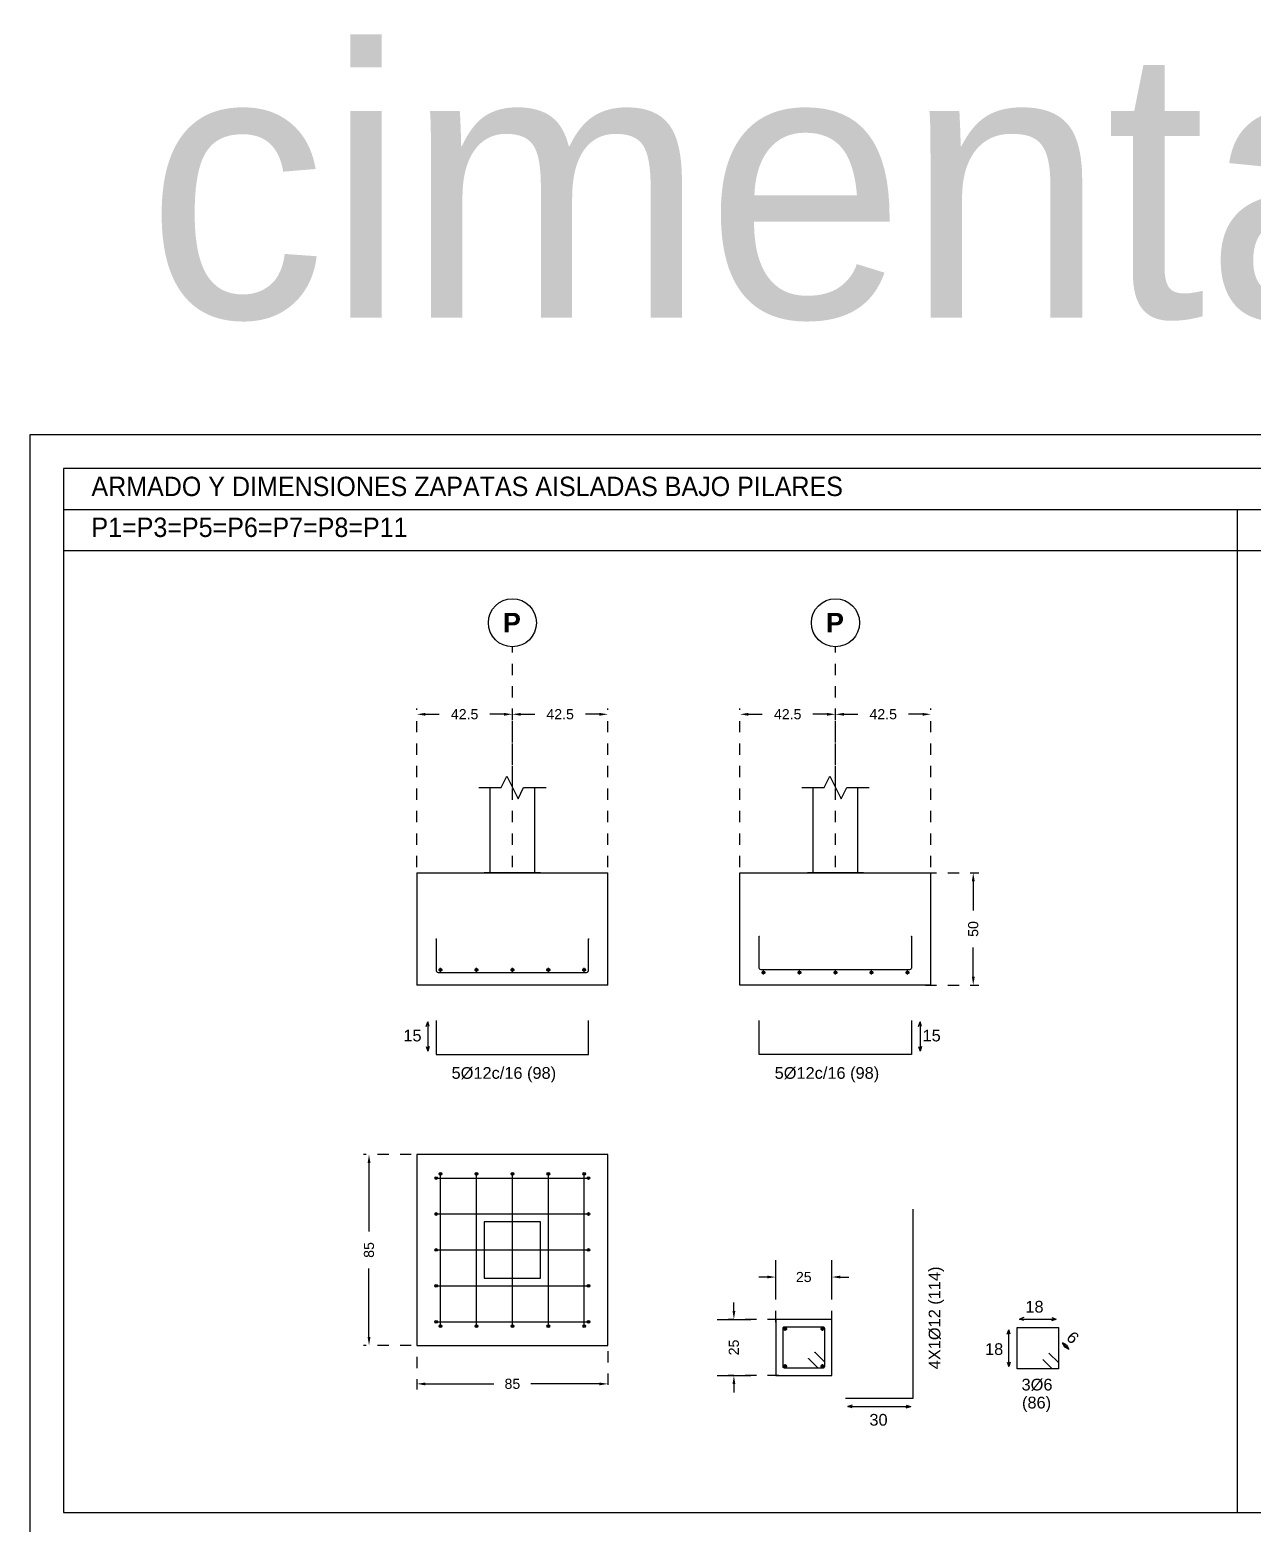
# Model space of a CAD drawing. Extents: x 2455 to 9764, y -806 to 181.
# Drawn here: x 4713.3 to 4724.18, y -397.41 to -384.13 of the extents above; entities that cross this region are included whole.
import ezdxf
from ezdxf.enums import TextEntityAlignment as Align

# ---------------------------------------------------------------- set-up
doc = ezdxf.new("R2010")
doc.units = 0
doc.header["$LTSCALE"] = 0.2
doc.header["$MEASUREMENT"] = 0
doc.linetypes.add('CYPE_PUNTO', pattern=[0.075, 0, -0.075])
doc.linetypes.add('PUNTOS2', pattern=[0.125, 0, -0.125])
for name, color, linetype in [('01_borde', 4, 'CONTINUOUS'), ('01_cajetín', 7, 'CONTINUOUS'), ('01_cotas', 4, 'CONTINUOUS'), ('01_MONO inst', 254, 'CONTINUOUS'), ('01_texto cartela', 4, 'CONTINUOUS'), ('CIM_COTAS', 2, 'CONTINUOUS'), ('CIM_DIB_ARMADOS', 4, 'CONTINUOUS'), ('CIM_GEOMETRIA', 2, 'CONTINUOUS'), ('CYPECABECERA', 2, 'CONTINUOUS'), ('WL', 7, 'CONTINUOUS')]:
    doc.layers.add(name, color=color, linetype=linetype)
doc.layers.add('01_cartela', color=6, linetype='CONTINUOUS', plot=False)
doc.styles.add('Century Gothic_6', font='', dxfattribs={"height": 11})
doc.styles.add('Estilo1', font='swissel.ttf')
doc.styles.add('NIEVES2', font='sanss___.ttf')
doc.styles.add('NIEVES3', font='swisseb.ttf')
doc.styles.add('ROMANS', font='romans')
doc.styles.get('Century Gothic_6').set_extended_font_data('Century Gothic')
doc.dimstyles.new('DECIMAL-50', dxfattribs={"dimtxt": 0.08, "dimasz": 0.15, "dimexe": 0.05, "dimexo": 0.05, "dimgap": 0.09, "dimtad": 0, "dimzin": 0, "dimdsep": 46, "dimtxsty": 'ROMANS', "dimblk": 'DOTSMALL', "dimcen": 0.09, "dimclrt": 7, "dimadec": 0, "dimazin": 0, "dimtfac": 1.38, "dimtix": 1, "dimtofl": 0, "dimtmove": 2, "dimatfit": 3, "dimldrblk": 'OBLIQUE', "dimfxl": 1, "dimtolj": 1, "dimtzin": 0, "dimarcsym": 0})

# ---------------------------------------------------------------- blocks, each defined once
blk = doc.blocks.new('*D375')
at = {"layer": '01_cotas', "color": 0, "lineweight": -2, "transparency": 16777216}
for p, q in [((4719.864, -395.221), (4719.789, -395.221)), ((4720.514, -395.221), (4720.589, -395.221))]:
    blk.add_line(p, q, dxfattribs=at)
at = {"layer": '01_cotas', "color": 0, "linetype": 'PUNTOS2', "lineweight": -2, "transparency": 16777216}
for p, q in [((4719.939, -395.621), (4719.939, -395.171)), ((4720.439, -395.621), (4720.439, -395.171))]:
    blk.add_line(p, q, dxfattribs=at)
at = {"layer": '01_cotas', "color": 0, "transparency": 16777216}
for points in [[(4719.864, -395.208), (4719.864, -395.233), (4719.939, -395.221)], [(4720.514, -395.208), (4720.514, -395.233), (4720.439, -395.221)]]:
    blk.add_solid(points, dxfattribs=at)
at = {"layer": '01_cotas', "color": 5, "transparency": 16777216, "insert": (4720.189, -395.221), "char_height": 0.09, "attachment_point": 5, "style": 'Estilo1'}
blk.add_mtext('\\A1;25', dxfattribs=at)
blk = doc.blocks.new('*D376')
at = {"layer": '01_cotas', "color": 0, "lineweight": -2, "transparency": 16777216}
for p, q in [((4719.567, -395.522), (4719.567, -395.447)), ((4719.567, -396.172), (4719.567, -396.247))]:
    blk.add_line(p, q, dxfattribs=at)
at = {"layer": '01_cotas', "color": 0, "linetype": 'PUNTOS2', "lineweight": -2, "transparency": 16777216}
for p, q in [((4719.967, -395.597), (4719.517, -395.597)), ((4719.967, -396.097), (4719.517, -396.097))]:
    blk.add_line(p, q, dxfattribs=at)
at = {"layer": '01_cotas', "color": 0, "transparency": 16777216}
for points in [[(4719.555, -395.522), (4719.58, -395.522), (4719.567, -395.597)], [(4719.555, -396.172), (4719.58, -396.172), (4719.567, -396.097)]]:
    blk.add_solid(points, dxfattribs=at)
at = {"layer": '01_cotas', "color": 5, "transparency": 16777216, "insert": (4719.567, -395.847), "char_height": 0.09, "attachment_point": 5, "rotation": 90, "style": 'Estilo1'}
blk.add_mtext('\\A1;25', dxfattribs=at)
blk = doc.blocks.new('*D377')
at = {"layer": '01_cotas', "color": 0, "linetype": 'PUNTOS2', "lineweight": -2, "transparency": 16777216}
for p, q in [((4716.696, -394.13), (4716.27, -394.13)), ((4716.696, -395.83), (4716.27, -395.83))]:
    blk.add_line(p, q, dxfattribs=at)
at = {"layer": '01_cotas', "color": 0, "lineweight": -2, "transparency": 16777216}
for p, q in [((4716.32, -394.205), (4716.32, -394.816)), ((4716.32, -395.755), (4716.32, -395.145))]:
    blk.add_line(p, q, dxfattribs=at)
at = {"layer": '01_cotas', "color": 0, "transparency": 16777216}
for points in [[(4716.308, -394.205), (4716.333, -394.205), (4716.32, -394.13)], [(4716.308, -395.755), (4716.333, -395.755), (4716.32, -395.83)]]:
    blk.add_solid(points, dxfattribs=at)
at = {"layer": '01_cotas', "color": 5, "transparency": 16777216, "insert": (4716.32, -394.98), "char_height": 0.09, "attachment_point": 5, "rotation": 90, "style": 'Estilo1'}
blk.add_mtext('\\A1;85', dxfattribs=at)
blk = doc.blocks.new('*D378')
at = {"layer": '01_cotas', "color": 0, "linetype": 'PUNTOS2', "lineweight": -2, "transparency": 16777216}
for p, q in [((4716.746, -395.93), (4716.746, -396.221)), ((4718.446, -395.88), (4718.446, -396.221))]:
    blk.add_line(p, q, dxfattribs=at)
at = {"layer": '01_cotas', "color": 0, "lineweight": -2, "transparency": 16777216}
for p, q in [((4716.821, -396.171), (4717.431, -396.171)), ((4718.371, -396.171), (4717.76, -396.171))]:
    blk.add_line(p, q, dxfattribs=at)
at = {"layer": '01_cotas', "color": 0, "transparency": 16777216}
for points in [[(4716.821, -396.159), (4716.821, -396.184), (4716.746, -396.171)], [(4718.371, -396.159), (4718.371, -396.184), (4718.446, -396.171)]]:
    blk.add_solid(points, dxfattribs=at)
at = {"layer": '01_cotas', "color": 5, "transparency": 16777216, "insert": (4717.596, -396.171), "char_height": 0.09, "width": 0.00915, "attachment_point": 5, "style": 'Estilo1'}
blk.add_mtext('\\A1;85', dxfattribs=at)
blk = doc.blocks.new('*D379')
at = {"layer": '01_cotas', "color": 0, "linetype": 'PUNTOS2', "lineweight": -2, "transparency": 16777216}
for p, q in [((4721.271, -391.625), (4721.747, -391.625)), ((4721.271, -392.625), (4721.747, -392.625))]:
    blk.add_line(p, q, dxfattribs=at)
at = {"layer": '01_cotas', "color": 0, "lineweight": -2, "transparency": 16777216}
for p, q in [((4721.697, -391.7), (4721.697, -391.96)), ((4721.697, -392.55), (4721.697, -392.289))]:
    blk.add_line(p, q, dxfattribs=at)
at = {"layer": '01_cotas', "color": 0, "transparency": 16777216}
for points in [[(4721.685, -391.7), (4721.71, -391.7), (4721.697, -391.625)], [(4721.685, -392.55), (4721.71, -392.55), (4721.697, -392.625)]]:
    blk.add_solid(points, dxfattribs=at)
at = {"layer": '01_cotas', "color": 5, "transparency": 16777216, "insert": (4721.697, -392.125), "char_height": 0.09, "attachment_point": 5, "rotation": 90, "style": 'Estilo1'}
blk.add_mtext('\\A1;50', dxfattribs=at)
blk = doc.blocks.new('*D380')
at = {"layer": '01_cotas', "color": 0, "linetype": 'PUNTOS2', "lineweight": -2, "transparency": 16777216}
for p, q in [((4716.746, -391.575), (4716.746, -390.165)), ((4717.596, -391.575), (4717.596, -390.165))]:
    blk.add_line(p, q, dxfattribs=at)
at = {"layer": '01_cotas', "color": 0, "lineweight": -2, "transparency": 16777216}
for p, q in [((4716.821, -390.215), (4716.945, -390.215)), ((4717.521, -390.215), (4717.396, -390.215))]:
    blk.add_line(p, q, dxfattribs=at)
at = {"layer": '01_cotas', "color": 0, "transparency": 16777216}
for points in [[(4716.821, -390.203), (4716.821, -390.228), (4716.746, -390.215)], [(4717.521, -390.203), (4717.521, -390.228), (4717.596, -390.215)]]:
    blk.add_solid(points, dxfattribs=at)
at = {"layer": '01_cotas', "color": 5, "transparency": 16777216, "insert": (4717.171, -390.215), "char_height": 0.09, "attachment_point": 5, "style": 'Estilo1'}
blk.add_mtext('\\A1;42.5', dxfattribs=at)
blk = doc.blocks.new('*D381')
at = {"layer": '01_cotas', "color": 0, "linetype": 'PUNTOS2', "lineweight": -2, "transparency": 16777216}
for p, q in [((4717.596, -391.575), (4717.596, -390.165)), ((4718.446, -391.575), (4718.446, -390.165))]:
    blk.add_line(p, q, dxfattribs=at)
at = {"layer": '01_cotas', "color": 0, "lineweight": -2, "transparency": 16777216}
for p, q in [((4717.671, -390.215), (4717.795, -390.215)), ((4718.371, -390.215), (4718.246, -390.215))]:
    blk.add_line(p, q, dxfattribs=at)
at = {"layer": '01_cotas', "color": 0, "transparency": 16777216}
for points in [[(4717.671, -390.203), (4717.671, -390.228), (4717.596, -390.215)], [(4718.371, -390.203), (4718.371, -390.228), (4718.446, -390.215)]]:
    blk.add_solid(points, dxfattribs=at)
at = {"layer": '01_cotas', "color": 5, "transparency": 16777216, "insert": (4718.021, -390.215), "char_height": 0.09, "attachment_point": 5, "style": 'Estilo1'}
blk.add_mtext('\\A1;42.5', dxfattribs=at)
blk = doc.blocks.new('*D382')
at = {"layer": '01_cotas', "color": 0, "linetype": 'PUNTOS2', "lineweight": -2, "transparency": 16777216}
for p, q in [((4719.621, -391.575), (4719.621, -390.165)), ((4720.471, -391.575), (4720.471, -390.165))]:
    blk.add_line(p, q, dxfattribs=at)
at = {"layer": '01_cotas', "color": 0, "lineweight": -2, "transparency": 16777216}
for p, q in [((4719.696, -390.215), (4719.82, -390.215)), ((4720.396, -390.215), (4720.271, -390.215))]:
    blk.add_line(p, q, dxfattribs=at)
at = {"layer": '01_cotas', "color": 0, "transparency": 16777216}
for points in [[(4719.696, -390.203), (4719.696, -390.228), (4719.621, -390.215)], [(4720.396, -390.203), (4720.396, -390.228), (4720.471, -390.215)]]:
    blk.add_solid(points, dxfattribs=at)
at = {"layer": '01_cotas', "color": 5, "transparency": 16777216, "insert": (4720.046, -390.215), "char_height": 0.09, "attachment_point": 5, "style": 'Estilo1'}
blk.add_mtext('\\A1;42.5', dxfattribs=at)
blk = doc.blocks.new('*D383')
at = {"layer": '01_cotas', "color": 0, "linetype": 'PUNTOS2', "lineweight": -2, "transparency": 16777216}
for p, q in [((4720.471, -391.575), (4720.471, -390.165)), ((4721.321, -391.575), (4721.321, -390.165))]:
    blk.add_line(p, q, dxfattribs=at)
at = {"layer": '01_cotas', "color": 0, "lineweight": -2, "transparency": 16777216}
for p, q in [((4720.546, -390.215), (4720.67, -390.215)), ((4721.246, -390.215), (4721.121, -390.215))]:
    blk.add_line(p, q, dxfattribs=at)
at = {"layer": '01_cotas', "color": 0, "transparency": 16777216}
for points in [[(4720.546, -390.203), (4720.546, -390.228), (4720.471, -390.215)], [(4721.246, -390.203), (4721.246, -390.228), (4721.321, -390.215)]]:
    blk.add_solid(points, dxfattribs=at)
at = {"layer": '01_cotas', "color": 5, "transparency": 16777216, "insert": (4720.896, -390.215), "char_height": 0.09, "attachment_point": 5, "style": 'Estilo1'}
blk.add_mtext('\\A1;42.5', dxfattribs=at)

msp = doc.modelspace()

# ---------------------------------------------------------------- hatches: boundary and pattern name
at = {"layer": 'CIM_DIB_ARMADOS'}
h = msp.add_hatch(color=256, dxfattribs=at)
edge = h.paths.add_edge_path()
edge.add_arc((4716.918, -392.213), 0.0016, 0, 360)
h = msp.add_hatch(color=256, dxfattribs=at)
edge = h.paths.add_edge_path()
edge.add_arc((4718.274, -392.213), 0.0016, 0, 360)
h = msp.add_hatch(color=256, dxfattribs=at)
edge = h.paths.add_edge_path()
edge.add_arc((4719.793, -392.189), 0.0016, 0, 360)
h = msp.add_hatch(color=256, dxfattribs=at)
edge = h.paths.add_edge_path()
edge.add_arc((4721.149, -392.189), 0.0016, 0, 360)
h = msp.add_hatch(color=256, dxfattribs=at)
edge = h.paths.add_edge_path()
edge.add_arc((4716.918, -394.34), 0.0016, 0, 360)
h = msp.add_hatch(color=256, dxfattribs=at)
edge = h.paths.add_edge_path()
edge.add_arc((4716.956, -394.302), 0.0016, 0, 360)
h = msp.add_hatch(color=256, dxfattribs=at)
edge = h.paths.add_edge_path()
edge.add_arc((4717.276, -394.302), 0.0016, 0, 360)
h = msp.add_hatch(color=256, dxfattribs=at)
edge = h.paths.add_edge_path()
edge.add_arc((4717.596, -394.302), 0.0016, 0, 360)
h = msp.add_hatch(color=256, dxfattribs=at)
edge = h.paths.add_edge_path()
edge.add_arc((4717.916, -394.302), 0.0016, 0, 360)
h = msp.add_hatch(color=256, dxfattribs=at)
edge = h.paths.add_edge_path()
edge.add_arc((4718.236, -394.302), 0.0016, 0, 360)
h = msp.add_hatch(color=256, dxfattribs=at)
edge = h.paths.add_edge_path()
edge.add_arc((4718.274, -394.34), 0.0016, 0, 360)
h = msp.add_hatch(color=256, dxfattribs=at)
edge = h.paths.add_edge_path()
edge.add_arc((4716.918, -394.66), 0.0016, 0, 360)
h = msp.add_hatch(color=256, dxfattribs=at)
edge = h.paths.add_edge_path()
edge.add_arc((4718.274, -394.66), 0.0016, 0, 360)
h = msp.add_hatch(color=256, dxfattribs=at)
edge = h.paths.add_edge_path()
edge.add_arc((4716.918, -394.98), 0.0016, 0, 360)
h = msp.add_hatch(color=256, dxfattribs=at)
edge = h.paths.add_edge_path()
edge.add_arc((4718.274, -394.98), 0.0016, 0, 360)
h = msp.add_hatch(color=256, dxfattribs=at)
edge = h.paths.add_edge_path()
edge.add_arc((4716.918, -395.3), 0.0016, 0, 360)
h = msp.add_hatch(color=256, dxfattribs=at)
edge = h.paths.add_edge_path()
edge.add_arc((4718.274, -395.3), 0.0016, 0, 360)
h = msp.add_hatch(color=256, dxfattribs=at)
edge = h.paths.add_edge_path()
edge.add_arc((4716.918, -395.62), 0.0016, 0, 360)
h = msp.add_hatch(color=256, dxfattribs=at)
edge = h.paths.add_edge_path()
edge.add_arc((4716.956, -395.658), 0.0016, 0, 360)
h = msp.add_hatch(color=256, dxfattribs=at)
edge = h.paths.add_edge_path()
edge.add_arc((4717.276, -395.658), 0.0016, 0, 360)
h = msp.add_hatch(color=256, dxfattribs=at)
edge = h.paths.add_edge_path()
edge.add_arc((4717.596, -395.658), 0.0016, 0, 360)
h = msp.add_hatch(color=256, dxfattribs=at)
edge = h.paths.add_edge_path()
edge.add_arc((4717.916, -395.658), 0.0016, 0, 360)
h = msp.add_hatch(color=256, dxfattribs=at)
edge = h.paths.add_edge_path()
edge.add_arc((4718.236, -395.658), 0.0016, 0, 360)
h = msp.add_hatch(color=256, dxfattribs=at)
edge = h.paths.add_edge_path()
edge.add_arc((4718.274, -395.62), 0.0016, 0, 360)
h = msp.add_hatch(color=256, dxfattribs=at)
edge = h.paths.add_edge_path()
edge.add_arc((4720.232, -395.946), 0.0016, 0, 360)
h = msp.add_hatch(color=256, dxfattribs=at)
edge = h.paths.add_edge_path()
edge.add_arc((4720.288, -395.89), 0.0016, 0, 360)

# ---------------------------------------------------------------- linework, layer by layer
at = {"layer": '01_cartela', "color": 3}
msp.add_lwpolyline([(4713.302, -387.729), (4713.302, -409.264), (4743.94, -409.264), (4743.94, -387.729)], close=True, dxfattribs=at)
at = {"layer": '01_cotas', "color": 4}
for p, q in [((4719.939, -395.371), (4719.939, -395.071)), ((4719.417, -396.097), (4719.717, -396.097))]:
    msp.add_line(p, q, dxfattribs=at)
at = {"layer": '01_cotas'}
for p, q in [((4720.439, -395.371), (4720.439, -395.071)), ((4719.417, -395.597), (4719.717, -395.597))]:
    msp.add_line(p, q, dxfattribs=at)
at = {"layer": '01_MONO inst', "color": 5}
for p, q in [((4713.602, -388.393), (4736.645, -388.393)), ((4724.046, -388.393), (4724.046, -397.315)), ((4713.602, -388.757), (4736.645, -388.757))]:
    msp.add_line(p, q, dxfattribs=at)
at = {"layer": 'CIM_COTAS', "linetype": 'CYPE_PUNTO'}
for p, q in [((4717.596, -390.866), (4717.596, -389.615)), ((4720.471, -390.866), (4720.471, -389.615))]:
    msp.add_line(p, q, dxfattribs=at)
at = {"layer": 'CIM_COTAS'}
for p, q in [((4716.83, -392.991), (4716.843, -392.951)), ((4716.855, -392.991), (4716.843, -392.951)), ((4716.843, -392.951), (4716.843, -393.211)), ((4721.211, -392.991), (4721.224, -392.951)), ((4721.236, -392.991), (4721.224, -392.951)), ((4721.224, -392.951), (4721.224, -393.211)), ((4716.83, -393.171), (4716.843, -393.211)), ((4716.855, -393.171), (4716.843, -393.211)), ((4721.211, -393.171), (4721.224, -393.211)), ((4721.236, -393.171), (4721.224, -393.211)), ((4722.148, -395.582), (4722.108, -395.595)), ((4722.148, -395.607), (4722.108, -395.595)), ((4722.108, -395.595), (4722.436, -395.595)), ((4722.396, -395.582), (4722.436, -395.595)), ((4722.396, -395.607), (4722.436, -395.595)), ((4722, -395.73), (4722.013, -395.69)), ((4722.025, -395.73), (4722.013, -395.69)), ((4722.013, -396.017), (4722.013, -395.69)), ((4722.511, -395.842), (4722.491, -395.805)), ((4722.528, -395.824), (4722.491, -395.805)), ((4722.491, -395.805), (4722.547, -395.861)), ((4722.51, -395.842), (4722.547, -395.861)), ((4722.528, -395.824), (4722.547, -395.861)), ((4722, -395.977), (4722.013, -396.017)), ((4722.025, -395.977), (4722.013, -396.017)), ((4720.621, -396.359), (4720.581, -396.372)), ((4720.621, -396.384), (4720.581, -396.372)), ((4720.581, -396.372), (4721.141, -396.372)), ((4721.101, -396.359), (4721.141, -396.372)), ((4721.101, -396.384), (4721.141, -396.372))]:
    msp.add_line(p, q, dxfattribs=at)
at = {"layer": 'CIM_DIB_ARMADOS'}
for p, q in [((4716.938, -392.489), (4716.974, -392.489)), ((4716.956, -392.507), (4716.956, -392.471)), ((4717.258, -392.489), (4717.294, -392.489)), ((4717.276, -392.507), (4717.276, -392.471)), ((4717.578, -392.489), (4717.614, -392.489)), ((4717.596, -392.507), (4717.596, -392.471)), ((4717.898, -392.489), (4717.934, -392.489)), ((4717.916, -392.507), (4717.916, -392.471)), ((4718.218, -392.489), (4718.254, -392.489)), ((4718.236, -392.507), (4718.236, -392.471)), ((4719.831, -392.531), (4719.831, -392.495)), ((4720.151, -392.531), (4720.151, -392.495)), ((4720.471, -392.531), (4720.471, -392.495)), ((4720.791, -392.531), (4720.791, -392.495)), ((4721.111, -392.531), (4721.111, -392.495)), ((4719.813, -392.513), (4719.849, -392.513)), ((4720.133, -392.513), (4720.169, -392.513)), ((4720.453, -392.513), (4720.489, -392.513)), ((4720.773, -392.513), (4720.809, -392.513)), ((4721.093, -392.513), (4721.129, -392.513)), ((4720.005, -395.681), (4720.041, -395.681)), ((4720.005, -395.681), (4720.041, -395.681)), ((4720.023, -395.699), (4720.023, -395.663)), ((4720.023, -395.699), (4720.023, -395.663)), ((4720.337, -395.681), (4720.373, -395.681)), ((4720.337, -395.681), (4720.373, -395.681)), ((4720.355, -395.699), (4720.355, -395.663)), ((4720.355, -395.699), (4720.355, -395.663)), ((4720.005, -396.013), (4720.041, -396.013)), ((4720.005, -396.013), (4720.041, -396.013)), ((4720.023, -396.031), (4720.023, -395.995)), ((4720.023, -396.031), (4720.023, -395.995)), ((4720.337, -396.013), (4720.373, -396.013)), ((4720.337, -396.013), (4720.373, -396.013)), ((4720.355, -396.031), (4720.355, -395.995)), ((4720.355, -396.031), (4720.355, -395.995))]:
    msp.add_line(p, q, dxfattribs=at)
for points in [[(4716.918, -392.213), (4716.918, -392.495), (4716.92, -392.504), (4716.927, -392.51), (4716.936, -392.513), (4718.256, -392.513), (4718.265, -392.51), (4718.271, -392.504), (4718.274, -392.495), (4718.274, -392.213)], [(4721.149, -392.189), (4721.149, -392.471), (4721.146, -392.48), (4721.14, -392.486), (4721.131, -392.489), (4719.811, -392.489), (4719.802, -392.486), (4719.795, -392.48), (4719.793, -392.471), (4719.793, -392.189)], [(4716.918, -392.94), (4716.918, -393.24), (4718.274, -393.24), (4718.274, -392.94)], [(4721.149, -392.94), (4721.149, -393.24), (4719.793, -393.24), (4719.793, -392.94)], [(4716.918, -394.34), (4716.92, -394.34), (4716.927, -394.34), (4716.936, -394.34), (4718.256, -394.34), (4718.265, -394.34), (4718.271, -394.34), (4718.274, -394.34)], [(4716.956, -395.658), (4716.956, -395.656), (4716.956, -395.649), (4716.956, -395.64), (4716.956, -394.32), (4716.956, -394.311), (4716.956, -394.305), (4716.956, -394.302)], [(4717.276, -395.658), (4717.276, -395.656), (4717.276, -395.649), (4717.276, -395.64), (4717.276, -394.32), (4717.276, -394.311), (4717.276, -394.305), (4717.276, -394.302)], [(4717.596, -395.658), (4717.596, -395.656), (4717.596, -395.649), (4717.596, -395.64), (4717.596, -394.32), (4717.596, -394.311), (4717.596, -394.305), (4717.596, -394.302)], [(4717.916, -395.658), (4717.916, -395.656), (4717.916, -395.649), (4717.916, -395.64), (4717.916, -394.32), (4717.916, -394.311), (4717.916, -394.305), (4717.916, -394.302)], [(4718.236, -395.658), (4718.236, -395.656), (4718.236, -395.649), (4718.236, -395.64), (4718.236, -394.32), (4718.236, -394.311), (4718.236, -394.305), (4718.236, -394.302)], [(4720.561, -396.297), (4721.161, -396.297), (4721.161, -394.617)], [(4716.918, -394.66), (4716.92, -394.66), (4716.927, -394.66), (4716.936, -394.66), (4718.256, -394.66), (4718.265, -394.66), (4718.271, -394.66), (4718.274, -394.66)], [(4716.918, -394.98), (4716.92, -394.98), (4716.927, -394.98), (4716.936, -394.98), (4718.256, -394.98), (4718.265, -394.98), (4718.271, -394.98), (4718.274, -394.98)], [(4716.918, -395.3), (4716.92, -395.3), (4716.927, -395.3), (4716.936, -395.3), (4718.256, -395.3), (4718.265, -395.3), (4718.271, -395.3), (4718.274, -395.3)], [(4716.918, -395.62), (4716.92, -395.62), (4716.927, -395.62), (4716.936, -395.62), (4718.256, -395.62), (4718.265, -395.62), (4718.271, -395.62), (4718.274, -395.62)], [(4720.288, -395.89), (4720.369, -395.971), (4720.372, -395.975), (4720.373, -395.98), (4720.373, -396.019), (4720.371, -396.025), (4720.367, -396.029), (4720.361, -396.031), (4720.017, -396.031), (4720.011, -396.029), (4720.006, -396.025), (4720.005, -396.019), (4720.005, -395.675), (4720.006, -395.669), (4720.011, -395.664), (4720.017, -395.663), (4720.361, -395.663), (4720.367, -395.664), (4720.371, -395.669), (4720.373, -395.675), (4720.373, -396.019), (4720.371, -396.025), (4720.367, -396.029), (4720.361, -396.031), (4720.322, -396.031), (4720.317, -396.03), (4720.313, -396.027), (4720.232, -395.946)], [(4722.371, -395.897), (4722.456, -395.982), (4722.456, -396.038), (4722.088, -396.038), (4722.088, -395.67), (4722.456, -395.67), (4722.456, -396.038), (4722.4, -396.038), (4722.315, -395.953)]]:
    msp.add_lwpolyline(points, dxfattribs=at)
for centre, radius in [((4716.918, -392.213), 0.0016), ((4718.274, -392.213), 0.0016), ((4719.793, -392.189), 0.0016), ((4721.149, -392.189), 0.0016), ((4716.956, -392.489), 0.012), ((4717.276, -392.489), 0.012), ((4717.596, -392.489), 0.012), ((4717.916, -392.489), 0.012), ((4718.236, -392.489), 0.012), ((4719.831, -392.513), 0.012), ((4720.151, -392.513), 0.012), ((4720.471, -392.513), 0.012), ((4720.791, -392.513), 0.012), ((4721.111, -392.513), 0.012), ((4716.918, -394.34), 0.012), ((4716.918, -394.34), 0.0016), ((4716.956, -394.302), 0.012), ((4716.956, -394.302), 0.0016), ((4717.276, -394.302), 0.012), ((4717.276, -394.302), 0.0016), ((4717.596, -394.302), 0.012), ((4717.596, -394.302), 0.0016), ((4717.916, -394.302), 0.012), ((4717.916, -394.302), 0.0016), ((4718.236, -394.302), 0.012), ((4718.236, -394.302), 0.0016), ((4718.274, -394.34), 0.012), ((4718.274, -394.34), 0.0016), ((4716.918, -394.66), 0.012), ((4716.918, -394.66), 0.0016), ((4718.274, -394.66), 0.012), ((4718.274, -394.66), 0.0016), ((4716.918, -394.98), 0.012), ((4716.918, -394.98), 0.0016), ((4718.274, -394.98), 0.012), ((4718.274, -394.98), 0.0016), ((4716.918, -395.3), 0.012), ((4716.918, -395.3), 0.0016), ((4718.274, -395.3), 0.012), ((4718.274, -395.3), 0.0016), ((4716.918, -395.62), 0.012), ((4716.918, -395.62), 0.0016), ((4716.956, -395.658), 0.012), ((4716.956, -395.658), 0.0016), ((4717.276, -395.658), 0.012), ((4717.276, -395.658), 0.0016), ((4717.596, -395.658), 0.012), ((4717.596, -395.658), 0.0016), ((4717.916, -395.658), 0.012), ((4717.916, -395.658), 0.0016), ((4718.236, -395.658), 0.012), ((4718.236, -395.658), 0.0016), ((4718.274, -395.62), 0.012), ((4718.274, -395.62), 0.0016), ((4720.023, -395.681), 0.012), ((4720.023, -395.681), 0.012), ((4720.355, -395.681), 0.012), ((4720.355, -395.681), 0.012), ((4720.232, -395.946), 0.0016), ((4720.288, -395.89), 0.0016), ((4720.023, -396.013), 0.012), ((4720.023, -396.013), 0.012), ((4720.355, -396.013), 0.012), ((4720.355, -396.013), 0.012)]:
    msp.add_circle(centre, radius, dxfattribs=at)
at = {"layer": 'CIM_GEOMETRIA'}
for p, q in [((4717.396, -390.866), (4717.396, -391.625)), ((4717.796, -391.625), (4717.796, -390.866)), ((4720.271, -390.866), (4720.271, -391.625)), ((4720.671, -391.625), (4720.671, -390.866)), ((4716.746, -391.625), (4718.446, -391.625)), ((4716.746, -391.625), (4716.746, -392.625)), ((4717.846, -391.625), (4717.346, -391.625)), ((4718.446, -392.625), (4718.446, -391.625)), ((4719.621, -391.625), (4721.321, -391.625)), ((4719.621, -392.625), (4719.621, -391.625)), ((4720.721, -391.625), (4720.221, -391.625)), ((4721.321, -392.625), (4721.321, -391.625)), ((4718.446, -392.625), (4716.746, -392.625)), ((4721.321, -392.625), (4719.621, -392.625))]:
    msp.add_line(p, q, dxfattribs=at)
for points in [[(4717.296, -390.866), (4717.496, -390.866), (4717.546, -390.766), (4717.646, -390.966), (4717.696, -390.866), (4717.896, -390.866)], [(4720.171, -390.866), (4720.371, -390.866), (4720.421, -390.766), (4720.521, -390.966), (4720.571, -390.866), (4720.771, -390.866)]]:
    msp.add_lwpolyline(points, dxfattribs=at)
for points in [[(4716.746, -395.83), (4718.446, -395.83), (4718.446, -394.13), (4716.746, -394.13), (4716.746, -395.83)], [(4717.346, -395.23), (4717.846, -395.23), (4717.846, -394.73), (4717.346, -394.73), (4717.346, -395.23)], [(4719.939, -396.097), (4720.439, -396.097), (4720.439, -395.597), (4719.939, -395.597), (4719.939, -396.097)]]:
    msp.add_lwpolyline(points, close=True, dxfattribs=at)
at = {"layer": 'CYPECABECERA', "color": 7, "linetype": 'Continuous'}
msp.add_line((4736.645, -388.029), (4713.602, -388.029), dxfattribs=at)
msp.add_lwpolyline([(4713.602, -388.029), (4713.602, -397.315), (4736.645, -397.315)], dxfattribs=at)
at = {"layer": 'WL', "color": 5, "linetype": 'Continuous'}
for centre in [(4717.596, -389.401), (4720.471, -389.401)]:
    msp.add_circle(centre, 0.214, dxfattribs=at)

# ---------------------------------------------------------------- texts
at = {"layer": '01_borde', "color": 1, "ltscale": 0.01, "style": 'NIEVES2', "width": 0.926386}
for s, p in [('ARMADO Y DIMENSIONES ZAPATAS AISLADAS BAJO PILARES ', (4713.85, -388.274)), ('P1=P3=P5=P6=P7=P8=P11', (4713.85, -388.638))]:
    msp.add_text(s, height=0.17222, dxfattribs=at).set_placement(p)
at = {"layer": '01_borde', "color": 1, "ltscale": 0.01, "style": 'NIEVES3'}
for p in [(4717.511, -389.485), (4720.386, -389.485)]:
    msp.add_text('P', height=0.172, dxfattribs=at).set_placement(p)
at = {"layer": '01_cajetín', "color": 5, "style": 'Estilo1'}
for s, height, p in [('15', 0.1042, (4716.626, -393.156)), ('15', 0.1042, (4721.246, -393.156)), ('5%%C12c/16 (98)', 0.10417, (4717.055, -393.489)), ('5%%C12c/16 (98)', 0.10417, (4719.93, -393.489)), ('18', 0.1042, (4722.161, -395.568)), ('18', 0.1042, (4721.802, -395.945)), ('3%%c6', 0.1042, (4722.127, -396.261)), ('(86)', 0.1042, (4722.131, -396.421)), ('30', 0.1042, (4720.773, -396.574))]:
    msp.add_text(s, height=height, dxfattribs=at).set_placement(p, align=Align.BOTTOM_LEFT)
for s, height, rotation, p in [('4X1%%C12 (114)', 0.10417, 90, (4721.436, -396.041)), ('6', 0.104, 315, (4722.496, -395.789))]:
    msp.add_text(s, height=height, rotation=rotation, dxfattribs=at).set_placement(p, align=Align.BOTTOM_LEFT)
at = {"layer": '01_texto cartela', "color": 7, "insert": (4714.339, -384.295), "char_height": 2.39287, "width": 27.31448, "attachment_point": 1, "style": 'Century Gothic_6'}
msp.add_mtext('cimentación 2 K', dxfattribs=at)

# ---------------------------------------------------------------- dimensions: what is measured, and where the dimension line sits
at = {"layer": '01_cotas', "color": 4}
for base, p1, p2, text, picture, middle in [((4717.596, -390.215), (4716.746, -391.625), (4717.596, -391.625), '42.5', '*D380', (4717.171, -390.215)), ((4718.446, -390.215), (4717.596, -391.625), (4718.446, -391.625), '42.5', '*D381', (4718.021, -390.215)), ((4720.471, -390.215), (4719.621, -391.625), (4720.471, -391.625), '42.5', '*D382', (4720.046, -390.215)), ((4721.321, -390.215), (4720.471, -391.625), (4721.321, -391.625), '42.5', '*D383', (4720.896, -390.215)), ((4718.446, -396.171), (4716.746, -395.88), (4718.446, -395.83), '85', '*D378', (4717.596, -396.171))]:
    dim = msp.add_linear_dim(base=base, p1=p1, p2=p2, text=text, dimstyle='DECIMAL-50', override={"dimtxt": 0.09, "dimasz": 0.075, "dimtxsty": 'Estilo1', "dimsah": 1, "dimclrt": 5, "dimfxl": 0.09, "dimarcsym": 2}, dxfattribs=at)
    dim.commit()
    dim.dimension.update_dxf_attribs({"geometry": picture, "text_midpoint": middle})
for base, p1, p2, text, picture, middle in [((4721.697, -392.625), (4721.221, -391.625), (4721.221, -392.625), '50', '*D379', (4721.697, -392.125)), ((4716.32, -395.83), (4716.746, -394.13), (4716.746, -395.83), '85', '*D377', (4716.32, -394.98))]:
    dim = msp.add_linear_dim(base=base, p1=p1, p2=p2, angle=90, text=text, dimstyle='DECIMAL-50', override={"dimtxt": 0.09, "dimasz": 0.075, "dimtxsty": 'Estilo1', "dimsah": 1, "dimclrt": 5, "dimfxl": 0.09, "dimarcsym": 2}, dxfattribs=at)
    dim.commit()
    dim.dimension.update_dxf_attribs({"geometry": picture, "text_midpoint": middle})
for p1, p2, picture, middle in [((4719.939, -395.671), (4720.439, -395.671), '*D375', (4720.189, -395.221)), ((4720.017, -396.097), (4720.017, -395.597), '*D376', (4719.567, -395.847))]:
    dim = msp.add_aligned_dim(p1=p1, p2=p2, distance=0.45, text='25', dimstyle='DECIMAL-50', override={"dimtxt": 0.09, "dimasz": 0.075, "dimtxsty": 'Estilo1', "dimsah": 1, "dimclrt": 5, "dimfxl": 0.09, "dimarcsym": 2}, dxfattribs=at)
    dim.commit()
    dim.dimension.update_dxf_attribs({"geometry": picture, "text_midpoint": middle})

doc.saveas('drawing.dxf')
